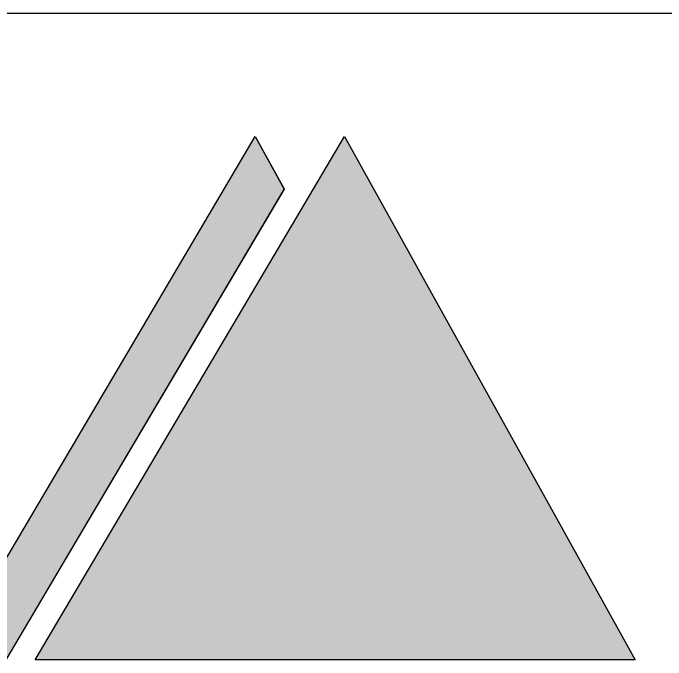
# Model space of a CAD drawing. Header units: millimetres. Extents: x 4133871 to 4440428, y -545651 to -495191.
# Drawn here: x 4272132 to 4273568, y -538626 to -537202 of the extents above; entities that cross this region are included whole.
import ezdxf

# ---------------------------------------------------------------- set-up
doc = ezdxf.new("R2010")
doc.units = ezdxf.units.MM
doc.header["$LTSCALE"] = 60
for name, color, linetype in [('1', 7, 'Continuous'), ('Layer 1', 7, 'Continuous'), ('TAN-TIT', 30, 'Continuous')]:
    doc.layers.add(name, color=color, linetype=linetype)

# ---------------------------------------------------------------- blocks, each defined once
blk = doc.blocks.new('BORDER')
h = blk.add_hatch(color=256)
h.dxf.hatch_style = 1
h.paths.add_polyline_path([(205661.5, 27256.8), (203394.1, 23418.3), (207793.2, 23418.3)])
h.paths.add_polyline_path([(205220, 26872.3), (205006.5, 27256.8), (202740, 23418.3), (203179.3, 23418.3)])
at = {"layer": 'Layer 1'}
for points in [[(202740, 23418.3), (205006.5, 27256.8), (205220, 26872.3), (203179.3, 23418.3), (202740, 23418.3)], [(203394.1, 23418.3), (205661.5, 27256.8), (207793.2, 23418.3), (203394.1, 23418.3)]]:
    blk.add_lwpolyline(points, dxfattribs=at)
at = {"layer": 'TAN-TIT'}
blk.add_line((193237.2, 28162.8), (232823.4, 28162.8), dxfattribs=at)

msp = doc.modelspace()

# ---------------------------------------------------------------- hatches: boundary and pattern name
h = msp.add_hatch(color=256)
h.dxf.hatch_style = 1
h.paths.add_polyline_path([(4272860.7, -537474.2), (4272180.5, -538625.7), (4273500.2, -538625.7)])
h.paths.add_polyline_path([(4272728.3, -537589.5), (4272664.2, -537474.2), (4271984.3, -538625.7), (4272116.1, -538625.7)])

# ---------------------------------------------------------------- linework, layer by layer
at = {"layer": 'Layer 1'}
for points in [[(4271984.3, -538625.7), (4272664.2, -537474.2), (4272728.3, -537589.5), (4272116.1, -538625.7), (4271984.3, -538625.7)], [(4272180.5, -538625.7), (4272860.7, -537474.2), (4273500.2, -538625.7), (4272180.5, -538625.7)]]:
    msp.add_lwpolyline(points, dxfattribs=at)

# ---------------------------------------------------------------- block references
at = {"layer": '1', "xscale": 0.3, "yscale": 0.3, "zscale": 0.3}
msp.add_blockref('BORDER', (4211162.3, -545651.2), dxfattribs=at)

doc.saveas('drawing.dxf')
